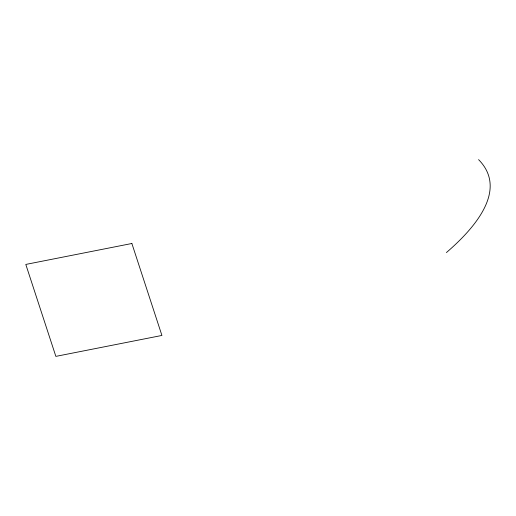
<?xml version="1.0" encoding="UTF-8"?>
<svg xmlns="http://www.w3.org/2000/svg" width="516" height="516" viewBox="0 0 516 516"><rect width="100%" height="100%" fill="white"/><g stroke="black" fill="none" stroke-linecap="round" stroke-linejoin="round"><path stroke-width="0.77" d="M446.411 252.563C470.682 231.6 509.821 191.301 478.584 159.618M131.87 243.494L25.8 264.431L55.857 356.382L161.921 335.445L131.87 243.494"/></g></svg>
